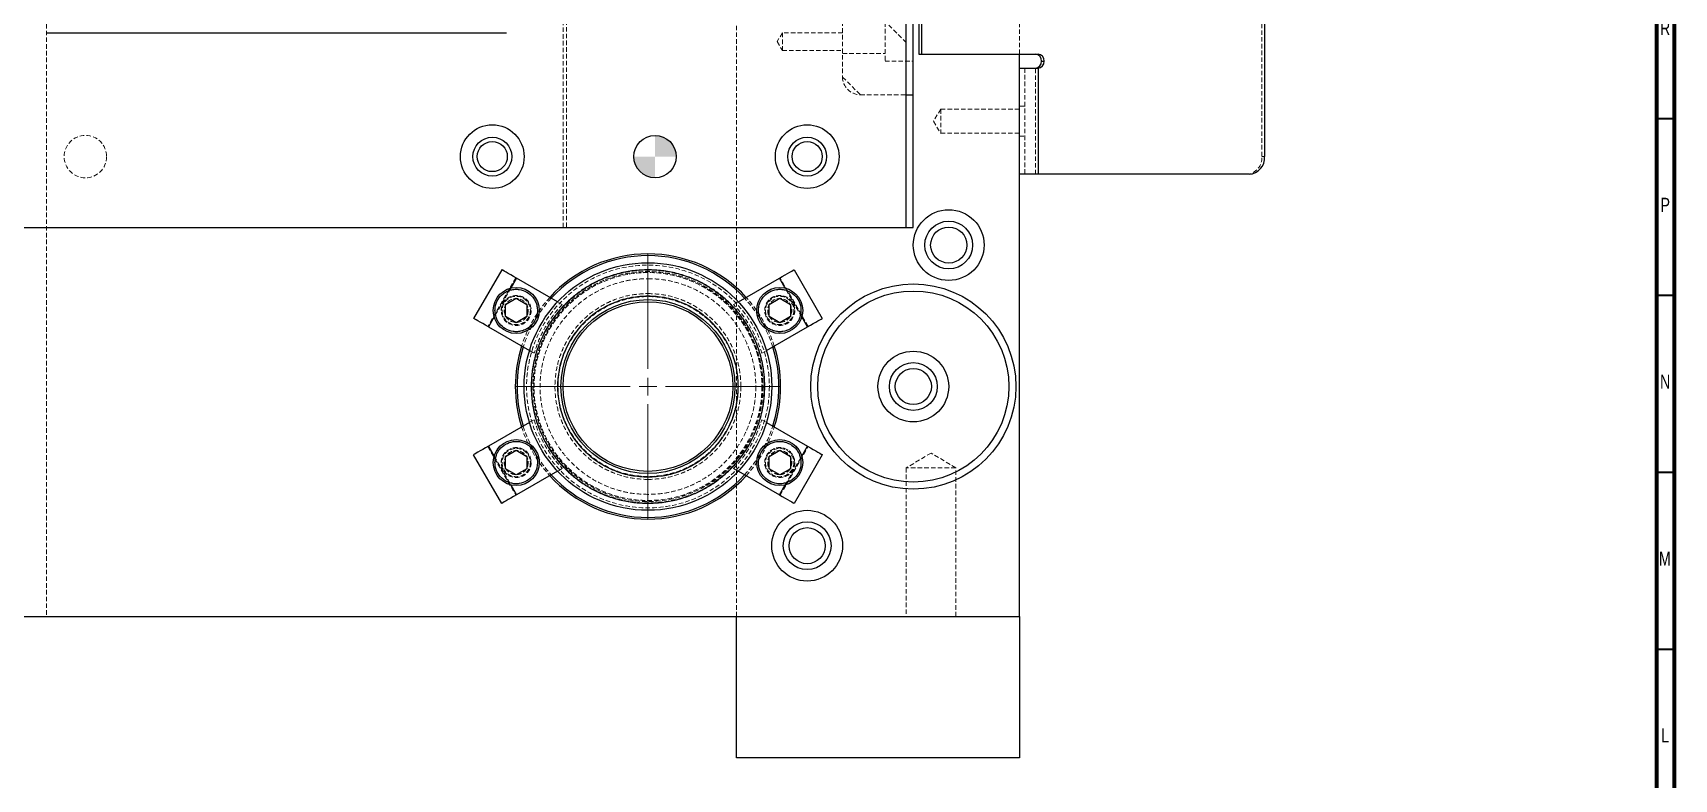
# Model space of a CAD drawing. Header units: millimetres. Extents: x 4 to 907, y 5 to 1495.
# Drawn here: x 431.1 to 895, y 513.2 to 724.2 of the extents above; entities that cross this region are included whole.
import ezdxf

# ---------------------------------------------------------------- set-up
doc = ezdxf.new("R2010")
doc.units = ezdxf.units.MM
doc.linetypes.add('HIDDEN', pattern=[1.905, 1.27, -0.635])
doc.styles.add('SLDTEXTSTYLE0', font='TXT', dxfattribs={"width": 0.75})

# ---------------------------------------------------------------- blocks, each defined once
blk = doc.blocks.new('SW_CENTERMARKSYMBOL_2')
at = {"color": 0, "linetype": 'Continuous', "lineweight": 0}
for p, q in [((0, 5), (0, 37.5)), ((-5, 0), (-37.5, 0)), ((0, 0), (-2.5, 0)), ((0, 0), (0, 2.5)), ((0, 0), (0, -2.5)), ((0, 0), (2.5, 0)), ((5, 0), (37.5, 0)), ((0, -5), (0, -37.5))]:
    blk.add_line(p, q, dxfattribs=at)
blk = doc.blocks.new('SW_DOWELSYMBOL_2')
at = {"linetype": 'Continuous', "lineweight": 0}
h = blk.add_hatch(color=0, dxfattribs=at)
edge = h.paths.add_edge_path(flags=0)
edge.add_arc((0, 0), 6, 0, 90)
edge.add_line((0, 6), (0, 0))
edge.add_line((0, 0), (6, 0))
h = blk.add_hatch(color=0, dxfattribs=at)
edge = h.paths.add_edge_path(flags=0)
edge.add_arc((0, 0), 6, 180, 270)
edge.add_line((0, -6), (0, 0))
edge.add_line((0, 0), (-6, 0))
at = {"color": 0, "linetype": 'Continuous', "lineweight": 0}
blk.add_circle((0, 0), 6, dxfattribs=at)

msp = doc.modelspace()

# ---------------------------------------------------------------- linework, layer by layer
at = {"color": 7, "linetype": 'Continuous', "lineweight": 70}
for p, q in [((895, 1495), (895, 5)), ((890, 1490), (890, 10))]:
    msp.add_line(p, q, dxfattribs=at)
at = {"color": 7, "linetype": 'HIDDEN', "lineweight": 18}
for p, q in [((629.958, 559.21), (629.958, 1089.21)), ((580.958, 669.21), (580.958, 979.21)), ((581.958, 979.21), (581.958, 669.21)), ((778.49, 959.21), (778.49, 689.21)), ((709.958, 718.21), (709.958, 930.21)), ((659.958, 761.71), (659.958, 711.71)), ((434.958, 726.71), (434.958, 559.21)), ((642.958, 724.21), (641.455, 721.71)), ((642.958, 724.21), (642.958, 719.21)), ((659.958, 724.21), (642.958, 724.21)), ((671.958, 727.21), (671.958, 716.21)), ((677.958, 721.46), (672.958, 726.46)), ((641.455, 721.71), (642.958, 719.21)), ((642.958, 719.21), (659.958, 719.21)), ((659.958, 718.41), (671.958, 718.41)), ((671.958, 716.21), (679.958, 716.21)), ((659.958, 711.71), (664.958, 706.71)), ((711.458, 714.21), (711.458, 684.21)), ((714.458, 684.21), (714.458, 714.21)), ((664.958, 706.71), (677.958, 706.71)), ((687.708, 702.61), (685.665, 699.21)), ((687.708, 702.61), (687.708, 695.81)), ((709.958, 702.61), (687.708, 702.61)), ((711.458, 703.46), (709.958, 703.46)), ((685.665, 699.21), (687.708, 695.81)), ((687.708, 695.81), (709.958, 695.81)), ((709.958, 694.96), (711.458, 694.96)), ((779.24, 689.21), (778.49, 689.21)), ((567.623, 654.945), (559.673, 641.175)), ((559.846, 641.075), (567.796, 654.845)), ((642.119, 654.845), (650.069, 641.075)), ((650.242, 641.175), (642.292, 654.945)), ((566.167, 652.022), (561.476, 643.898)), ((648.439, 643.898), (643.749, 652.022)), ((580.749, 647.367), (579.414, 648.138)), ((629.166, 647.367), (630.501, 648.138)), ((571.464, 634.368), (572.799, 633.597)), ((637.116, 633.597), (638.451, 634.368)), ((572.799, 614.824), (571.464, 614.052)), ((637.116, 614.824), (638.451, 614.052)), ((559.673, 607.245), (567.623, 593.475)), ((567.796, 593.575), (559.846, 607.345)), ((561.476, 604.522), (566.167, 596.398)), ((650.069, 607.345), (642.119, 593.575)), ((642.292, 593.475), (650.242, 607.245)), ((643.749, 596.398), (648.439, 604.522)), ((684.958, 605.416), (677.958, 601.21)), ((691.958, 601.21), (684.958, 605.416)), ((580.749, 601.054), (579.414, 600.283)), ((629.166, 601.054), (630.501, 600.283)), ((691.958, 601.21), (677.958, 601.21)), ((677.958, 601.21), (677.958, 559.21)), ((691.958, 559.21), (691.958, 601.21))]:
    msp.add_line(p, q, dxfattribs=at)
at = {"color": 7, "linetype": 'Continuous', "lineweight": 25}
for p, q in [((677.958, 669.21), (677.958, 979.21)), ((434.958, 724.21), (564.958, 724.21)), ((679.958, 706.71), (679.958, 726.71)), ((681.549, 726.71), (681.549, 718.21)), ((682.299, 726.71), (682.299, 718.21)), ((779.24, 726.71), (779.24, 689.21)), ((681.549, 718.21), (682.299, 718.21)), ((682.299, 718.21), (715.208, 718.21)), ((709.958, 559.21), (709.958, 718.21)), ((716.19, 716.21), (716.94, 716.21)), ((709.958, 714.21), (715.208, 714.21)), ((715.208, 714.21), (715.208, 684.21)), ((677.958, 706.71), (679.958, 706.71)), ((679.958, 669.21), (679.958, 706.71)), ((715.208, 684.21), (709.958, 684.21)), ((774.909, 684.21), (715.208, 684.21)), ((149.958, 669.21), (677.958, 669.21)), ((677.958, 669.21), (679.958, 669.21)), ((563.639, 657.245), (555.689, 643.475)), ((579.414, 648.138), (567.796, 654.845)), ((630.501, 648.138), (642.119, 654.845)), ((646.276, 657.245), (654.226, 643.475)), ((564.718, 647.442), (567.718, 649.174)), ((564.718, 643.978), (564.718, 647.442)), ((567.718, 649.174), (570.718, 647.442)), ((570.718, 647.442), (570.718, 643.978)), ((639.197, 647.442), (642.197, 649.174)), ((639.197, 643.978), (639.197, 647.442)), ((642.197, 649.174), (645.197, 647.442)), ((645.197, 647.442), (645.197, 643.978)), ((559.846, 641.075), (571.464, 634.368)), ((567.718, 642.246), (564.718, 643.978)), ((570.718, 643.978), (567.718, 642.246)), ((638.451, 634.368), (650.069, 641.075)), ((642.197, 642.246), (639.197, 643.978)), ((645.197, 643.978), (642.197, 642.246)), ((571.464, 614.052), (559.846, 607.345)), ((638.451, 614.052), (650.069, 607.345)), ((563.639, 591.175), (555.689, 604.945)), ((564.718, 604.442), (567.718, 606.174)), ((564.718, 600.978), (564.718, 604.442)), ((567.718, 606.174), (570.718, 604.442)), ((570.718, 604.442), (570.718, 600.978)), ((639.197, 604.442), (642.197, 606.174)), ((639.197, 600.978), (639.197, 604.442)), ((642.197, 606.174), (645.197, 604.442)), ((645.197, 604.442), (645.197, 600.978)), ((654.226, 604.945), (646.276, 591.175)), ((567.718, 599.246), (564.718, 600.978)), ((570.718, 600.978), (567.718, 599.246)), ((579.414, 600.283), (567.796, 593.575)), ((630.501, 600.283), (642.119, 593.575)), ((642.197, 599.246), (639.197, 600.978)), ((645.197, 600.978), (642.197, 599.246)), ((149.958, 559.21), (709.958, 559.21)), ((629.958, 519.21), (629.958, 559.21)), ((709.958, 559.21), (709.958, 519.21)), ((709.958, 519.21), (629.958, 519.21))]:
    msp.add_line(p, q, dxfattribs=at)
at = {"color": 7, "linetype": 'Continuous', "lineweight": 35}
for p, q in [((890, 700), (895, 700)), ((890, 650), (895, 650)), ((890, 600), (895, 600)), ((890, 550), (895, 550))]:
    msp.add_line(p, q, dxfattribs=at)
at = {"color": 8, "linetype": 'Continuous', "lineweight": 25}
for p, q in [((567.796, 654.845), (566.167, 652.022)), ((643.749, 652.022), (642.119, 654.845)), ((561.476, 643.898), (559.846, 641.075)), ((650.069, 641.075), (648.439, 643.898)), ((559.846, 607.345), (561.476, 604.522)), ((648.439, 604.522), (650.069, 607.345)), ((566.167, 596.398), (567.796, 593.575)), ((642.119, 593.575), (643.749, 596.398))]:
    msp.add_line(p, q, dxfattribs=at)
at = {"color": 7, "linetype": 'Continuous', "lineweight": 25, "flags": 128}
for points in [[(567.796, 654.845), (566.985, 655.313), (566.206, 655.764), (565.487, 656.178), (564.857, 656.542), (564.34, 656.841), (563.956, 657.062), (563.719, 657.199), (563.639, 657.245)], [(642.119, 654.845), (642.93, 655.313), (643.71, 655.764), (644.428, 656.178), (645.058, 656.542), (645.575, 656.841), (645.959, 657.062), (646.196, 657.199), (646.276, 657.245)], [(559.846, 641.075), (559.035, 641.543), (558.256, 641.994), (557.537, 642.409), (556.907, 642.772), (556.39, 643.071), (556.006, 643.293), (555.769, 643.429), (555.689, 643.475)], [(650.069, 641.075), (650.88, 641.543), (651.66, 641.994), (652.378, 642.409), (653.008, 642.772), (653.525, 643.071), (653.909, 643.293), (654.146, 643.429), (654.226, 643.475)], [(559.846, 607.345), (559.035, 606.877), (558.256, 606.427), (557.537, 606.012), (556.907, 605.648), (556.39, 605.35), (556.006, 605.128), (555.769, 604.991), (555.689, 604.945)], [(650.069, 607.345), (650.88, 606.877), (651.66, 606.427), (652.378, 606.012), (653.008, 605.648), (653.525, 605.35), (653.909, 605.128), (654.146, 604.991), (654.226, 604.945)], [(567.796, 593.575), (566.985, 593.107), (566.206, 592.657), (565.487, 592.242), (564.857, 591.878), (564.34, 591.58), (563.956, 591.358), (563.719, 591.221), (563.639, 591.175)], [(642.119, 593.575), (642.93, 593.107), (643.71, 592.657), (644.428, 592.242), (645.058, 591.878), (645.575, 591.58), (645.959, 591.358), (646.196, 591.221), (646.276, 591.175)]]:
    msp.add_lwpolyline(points, dxfattribs=at)
at = {"color": 7, "linetype": 'Continuous', "lineweight": 25}
for centre, radius in [((560.958, 689.21), 9), ((649.958, 689.21), 9), ((560.958, 689.21), 5.5), ((560.958, 689.21), 4.25), ((606.958, 689.21), 6), ((649.958, 689.21), 5.5), ((649.958, 689.21), 4.25), ((689.958, 664.21), 10), ((689.958, 664.21), 6.75), ((689.958, 664.21), 5.1), ((604.958, 624.21), 35), ((567.718, 645.71), 6.5), ((642.197, 645.71), 6.5), ((679.958, 624.21), 29), ((679.958, 624.21), 27), ((604.958, 624.21), 24.587), ((604.958, 624.21), 23.982), ((679.958, 624.21), 10), ((679.958, 624.21), 6.75), ((679.958, 624.21), 5.1), ((567.718, 602.71), 6.5), ((642.197, 602.71), 6.5), ((649.958, 579.21), 10), ((649.958, 579.21), 6.75), ((649.958, 579.21), 5.1)]:
    msp.add_circle(centre, radius, dxfattribs=at)
at = {"color": 7, "linetype": 'HIDDEN', "lineweight": 18}
for centre, radius in [((445.958, 689.21), 6), ((604.958, 624.21), 34.312), ((604.958, 624.21), 33), ((604.958, 624.21), 32.896), ((604.958, 624.21), 32.512), ((604.958, 624.21), 32.5), ((604.958, 624.21), 32.494), ((604.958, 624.21), 32.232), ((604.958, 624.21), 32.212), ((567.718, 645.71), 4.25), ((567.718, 645.71), 4.2), ((567.718, 645.71), 4), ((604.958, 624.21), 25.425), ((642.197, 645.71), 4.25), ((642.197, 645.71), 4.2), ((642.197, 645.71), 4), ((567.718, 645.71), 3.4), ((567.718, 645.71), 3.375), ((642.197, 645.71), 3.4), ((642.197, 645.71), 3.375), ((567.718, 602.71), 4.25), ((567.718, 602.71), 4.2), ((567.718, 602.71), 4), ((567.718, 602.71), 3.4), ((567.718, 602.71), 3.375), ((642.197, 602.71), 4.25), ((642.197, 602.71), 4.2), ((642.197, 602.71), 4), ((642.197, 602.71), 3.4), ((642.197, 602.71), 3.375)]:
    msp.add_circle(centre, radius, dxfattribs=at)
at = {"color": 7, "linetype": 'Continuous', "lineweight": 25}
for centre, radius, start, end in [((714.313, 716.335), 1.881, 356.1888, 85.59789), ((714.313, 716.085), 1.881, 274.40232, 3.81078), ((715.063, 716.335), 1.881, 356.18834, 85.59836), ((715.063, 716.085), 1.881, 274.40185, 3.81124), ((774.549, 688.898), 4.701, 274.40205, 3.81109), ((604.958, 624.21), 37.5, 42.23958, 137.76042), ((604.958, 624.21), 37, 90, 137.5924), ((604.958, 624.21), 37, 42.4076, 90), ((604.958, 624.21), 37.5, 162.23958, 197.76042), ((604.958, 624.21), 37.5, 0, 17.76042), ((604.958, 624.21), 37, 162.4076, 197.5924), ((604.958, 624.21), 37, 342.4076, 17.5924), ((604.958, 624.21), 37.5, 342.23958, 0), ((604.958, 624.21), 37.5, 222.23958, 317.76042), ((604.958, 624.21), 37, 222.4076, 317.5924)]:
    msp.add_arc(centre, radius, start, end, dxfattribs=at)
at = {"color": 7, "linetype": 'HIDDEN', "lineweight": 18}
for centre, radius, start, end in [((664.958, 711.71), 5, 180, 270), ((773.799, 688.898), 4.701, 274.40205, 3.81109), ((604.958, 624.21), 37.5, 137.76042, 162.23958), ((604.958, 624.21), 37, 137.5924, 162.4076), ((604.958, 624.21), 33.5, 136.27197, 163.72803), ((604.958, 624.21), 33.5, 16.27197, 43.72803), ((604.958, 624.21), 37, 17.5924, 42.4076), ((604.958, 624.21), 37.5, 17.76042, 42.23958), ((604.958, 624.21), 37.5, 197.76042, 222.23958), ((604.958, 624.21), 37, 197.5924, 222.4076), ((604.958, 624.21), 33.5, 196.27197, 223.72803), ((604.958, 624.21), 33.5, 316.27197, 343.72803), ((604.958, 624.21), 37, 317.5924, 342.4076), ((604.958, 624.21), 37.5, 317.76042, 342.23958)]:
    msp.add_arc(centre, radius, start, end, dxfattribs=at)
at = {"color": 7, "linetype": 'Continuous', "lineweight": 25}
for points, knots in [([(604.958, 657.21), (603.616, 657.163), (600.892, 657.067), (596.808, 656.274), (593.072, 655.075), (589.751, 653.562), (586.849, 651.866), (584.113, 649.87), (581.582, 647.586), (579.297, 645.055), (577.302, 642.319), (575.606, 639.416), (574.094, 636.096), (572.887, 632.36), (572.124, 628.276), (571.876, 624.21), (572.124, 620.144), (572.887, 616.06), (574.094, 612.325), (575.605, 609.004), (577.302, 606.101), (579.297, 603.366), (581.582, 600.835), (584.113, 598.55), (586.848, 596.555), (589.751, 594.859), (593.072, 593.345), (596.807, 592.146), (600.891, 591.354), (603.616, 591.257), (604.958, 591.21)], [0, 0, 0, 0, 0.03881371, 0.07883112, 0.11997565, 0.15213697, 0.18430344, 0.21714905, 0.24999996, 0.28284568, 0.31569653, 0.34785796, 0.38002431, 0.42116429, 0.46118287, 0.50000003, 0.53881258, 0.57883115, 0.61997575, 0.65213709, 0.68430341, 0.71714921, 0.74999998, 0.78284569, 0.81569659, 0.84785791, 0.88002436, 0.92116439, 0.96118399, 1, 1, 1, 1]), ([(637.958, 624.21), (637.91, 625.552), (637.814, 628.276), (637.022, 632.36), (635.823, 636.095), (634.309, 639.416), (632.613, 642.319), (630.618, 645.055), (628.333, 647.586), (625.802, 649.87), (623.067, 651.866), (620.164, 653.562), (616.843, 655.075), (613.108, 656.274), (609.024, 657.067), (606.299, 657.163), (604.958, 657.21)], [0, 0, 0, 0, 0.0776274, 0.1576625, 0.2399514, 0.304274, 0.368607, 0.4342983, 0.5000002, 0.5656914, 0.631393, 0.6957159, 0.7600485, 0.8423285, 0.922368, 1, 1, 1, 1]), ([(564.718, 640.514), (564.105, 640.961), (563.161, 641.648), (562.325, 642.995), (561.881, 644.145), (561.687, 645.367), (561.757, 646.94), (562.397, 648.783), (563.673, 650.258), (564.999, 651.105), (566.155, 651.548), (567.373, 651.739), (568.958, 651.688), (570.025, 651.214), (570.718, 650.906)], [0, 0, 0, 0, 0.1197286, 0.1841805, 0.2500003, 0.3158197, 0.3802712, 0.4999996, 0.619728, 0.6841804, 0.7499998, 0.8158196, 0.8802716, 1, 1, 1, 1]), ([(570.718, 650.906), (571.332, 650.46), (572.276, 649.772), (573.112, 648.426), (573.557, 647.275), (573.747, 646.055), (573.696, 644.471), (573.223, 643.404), (572.915, 642.71)], [0, 0, 0, 0, 0.2394571, 0.3683605, 0.5000002, 0.6316389, 0.7605434, 1, 1, 1, 1]), ([(604.958, 649.763), (603.399, 649.681), (600.189, 649.511), (596.254, 648.332), (593.183, 646.939), (590.178, 645.182), (586.759, 642.408), (583.441, 638.321), (581.068, 633.742), (579.699, 628.979), (579.261, 624.21), (579.698, 619.442), (580.831, 615.507), (582.229, 612.435), (583.985, 609.43), (586.76, 606.013), (590.846, 602.69), (595.426, 600.332), (600.189, 598.911), (603.399, 598.74), (604.958, 598.657)], [0, 0, 0, 0, 0.05824834, 0.1199858, 0.15218244, 0.18437257, 0.25004132, 0.31570999, 0.38001423, 0.44175151, 0.50000004, 0.55824838, 0.61998584, 0.65218248, 0.68437248, 0.7500413, 0.81571005, 0.88001417, 0.94175168, 1, 1, 1, 1]), ([(630.511, 624.21), (630.428, 625.769), (630.258, 628.979), (629.079, 632.913), (627.687, 635.985), (625.93, 638.99), (623.155, 642.407), (619.069, 645.73), (614.489, 648.088), (609.726, 649.51), (606.516, 649.68), (604.958, 649.763)], [0, 0, 0, 0, 0.116497, 0.2399717, 0.3043648, 0.3687452, 0.5000825, 0.6314199, 0.7600284, 0.8835033, 1, 1, 1, 1]), ([(637, 642.71), (636.692, 643.404), (636.219, 644.471), (636.168, 646.055), (636.358, 647.275), (636.803, 648.426), (637.639, 649.772), (638.583, 650.46), (639.197, 650.906)], [0, 0, 0, 0, 0.23945617, 0.36836077, 0.49999943, 0.63163887, 0.76054302, 1, 1, 1, 1]), ([(639.197, 650.906), (639.89, 651.214), (640.957, 651.688), (642.542, 651.739), (643.76, 651.548), (644.916, 651.105), (646.242, 650.258), (647.518, 648.783), (648.158, 646.94), (648.228, 645.367), (648.034, 644.145), (647.59, 642.995), (646.754, 641.648), (645.81, 640.961), (645.197, 640.514)], [0, 0, 0, 0, 0.1197285, 0.1841801, 0.2500003, 0.3158193, 0.3802722, 0.5000003, 0.6197288, 0.6841804, 0.7499998, 0.8158196, 0.8802713, 1, 1, 1, 1]), ([(572.915, 642.71), (572.468, 642.097), (571.78, 641.153), (570.434, 640.317), (569.283, 639.872), (568.063, 639.682), (566.479, 639.732), (565.412, 640.206), (564.718, 640.514)], [0, 0, 0, 0, 0.2394573, 0.3683607, 0.5000003, 0.6316391, 0.760543, 1, 1, 1, 1]), ([(645.197, 640.514), (644.503, 640.206), (643.436, 639.732), (641.852, 639.682), (640.632, 639.872), (639.481, 640.317), (638.135, 641.153), (637.447, 642.097), (637, 642.71)], [0, 0, 0, 0, 0.2394568, 0.3683614, 0.5000001, 0.6316396, 0.7605429, 1, 1, 1, 1]), ([(604.958, 591.21), (606.299, 591.257), (609.023, 591.354), (613.107, 592.146), (616.843, 593.345), (620.164, 594.858), (623.066, 596.554), (625.802, 598.55), (628.333, 600.834), (630.618, 603.366), (632.613, 606.101), (634.309, 609.004), (635.822, 612.325), (637.022, 616.06), (637.814, 620.144), (637.91, 622.869), (637.958, 624.21)], [0, 0, 0, 0, 0.0776274, 0.1576622, 0.2399514, 0.3042741, 0.3686069, 0.4342983, 0.4999999, 0.5656913, 0.6313932, 0.6957159, 0.7600485, 0.8423288, 0.922368, 1, 1, 1, 1]), ([(604.958, 598.657), (606.516, 598.74), (609.726, 598.909), (613.661, 600.089), (616.732, 601.481), (619.737, 603.238), (623.155, 606.013), (626.478, 610.099), (628.835, 614.679), (630.257, 619.441), (630.428, 622.652), (630.511, 624.21)], [0, 0, 0, 0, 0.1164967, 0.2399717, 0.304365, 0.3687452, 0.5000826, 0.6314202, 0.7600283, 0.8835033, 1, 1, 1, 1]), ([(570.718, 597.514), (570.025, 597.206), (568.958, 596.732), (567.373, 596.682), (566.155, 596.872), (564.999, 597.315), (563.673, 598.162), (562.397, 599.638), (561.757, 601.481), (561.687, 603.053), (561.881, 604.275), (562.325, 605.426), (563.161, 606.772), (564.105, 607.46), (564.718, 607.906)], [0, 0, 0, 0, 0.1197284, 0.1841803, 0.2500001, 0.3158194, 0.3802715, 0.4999997, 0.6197281, 0.6841804, 0.7499998, 0.8158196, 0.8802715, 1, 1, 1, 1]), ([(564.718, 607.906), (565.412, 608.214), (566.479, 608.688), (568.063, 608.739), (569.283, 608.549), (570.434, 608.103), (571.78, 607.268), (572.468, 606.324), (572.915, 605.71)], [0, 0, 0, 0, 0.2394565, 0.3683604, 0.499999, 0.6316392, 0.7605427, 1, 1, 1, 1]), ([(637, 605.71), (637.447, 606.324), (638.135, 607.268), (639.481, 608.103), (640.632, 608.549), (641.852, 608.739), (643.436, 608.688), (644.503, 608.214), (645.197, 607.906)], [0, 0, 0, 0, 0.2394571, 0.3683605, 0.5000006, 0.6316391, 0.7605437, 1, 1, 1, 1]), ([(645.197, 607.906), (645.81, 607.46), (646.754, 606.772), (647.59, 605.426), (648.034, 604.275), (648.228, 603.053), (648.158, 601.481), (647.518, 599.638), (646.242, 598.162), (644.916, 597.315), (643.76, 596.872), (642.542, 596.682), (640.957, 596.732), (639.89, 597.206), (639.197, 597.514)], [0, 0, 0, 0, 0.1197286, 0.1841803, 0.2500001, 0.3158195, 0.3802718, 0.5000003, 0.6197284, 0.6841808, 0.7499998, 0.81582, 0.8802715, 1, 1, 1, 1]), ([(572.915, 605.71), (573.223, 605.016), (573.696, 603.949), (573.747, 602.365), (573.557, 601.146), (573.112, 599.995), (572.276, 598.648), (571.332, 597.961), (570.718, 597.514)], [0, 0, 0, 0, 0.2394568, 0.36836, 0.5000003, 0.6316388, 0.7605436, 1, 1, 1, 1]), ([(639.197, 597.514), (638.583, 597.961), (637.639, 598.648), (636.803, 599.995), (636.358, 601.146), (636.168, 602.365), (636.219, 603.949), (636.692, 605.016), (637, 605.71)], [0, 0, 0, 0, 0.2394562, 0.3683619, 0.5, 0.6316404, 0.7605435, 1, 1, 1, 1])]:
    msp.add_open_spline(points, degree=3, knots=knots, dxfattribs=at)
at = {"color": 7, "linetype": 'HIDDEN', "lineweight": 18}
for points, knots in [([(604.958, 593.716), (603.718, 593.76), (601.2, 593.849), (597.427, 594.581), (593.975, 595.689), (590.906, 597.088), (587.32, 599.181), (584.057, 601.833), (581.246, 604.948), (579.402, 607.476), (577.835, 610.159), (576.438, 613.227), (575.322, 616.679), (574.617, 620.453), (574.388, 624.21), (574.617, 627.967), (575.322, 631.741), (576.437, 635.193), (577.835, 638.262), (579.929, 641.847), (582.58, 645.111), (585.696, 647.921), (588.224, 649.766), (590.906, 651.333), (593.975, 652.731), (597.426, 653.839), (601.2, 654.572), (603.718, 654.66), (604.958, 654.704)], [0, 0, 0, 0, 0.0388205, 0.0788448, 0.1199968, 0.1521635, 0.1843358, 0.249956, 0.2828072, 0.3156642, 0.3478309, 0.3800032, 0.4211502, 0.4611759, 0.4999999, 0.5388192, 0.5788448, 0.6199968, 0.6521635, 0.6843358, 0.7499561, 0.7828073, 0.8156642, 0.8478309, 0.8800032, 0.9211503, 0.961177, 1, 1, 1, 1]), ([(604.958, 654.704), (606.197, 654.66), (608.715, 654.572), (612.488, 653.84), (615.94, 652.731), (619.009, 651.333), (622.595, 649.239), (625.858, 646.588), (628.669, 643.472), (630.513, 640.944), (632.08, 638.262), (633.479, 635.193), (634.587, 631.741), (635.319, 627.967), (635.408, 625.45), (635.452, 624.21)], [0, 0, 0, 0, 0.07764095, 0.15768969, 0.23999367, 0.30432715, 0.36867164, 0.49991208, 0.56561461, 0.6313283, 0.69566194, 0.76000627, 0.8423006, 0.92235408, 1, 1, 1, 1]), ([(604.958, 597.919), (603.354, 598.004), (600.051, 598.179), (596.003, 599.392), (592.843, 600.824), (589.751, 602.632), (586.234, 605.486), (583.379, 609.003), (581.573, 612.095), (580.133, 615.256), (578.969, 619.304), (578.519, 624.21), (578.969, 629.116), (580.134, 633.165), (581.573, 636.325), (583.379, 639.417), (586.234, 642.934), (589.751, 645.788), (592.843, 647.596), (596.003, 649.029), (600.051, 650.242), (603.354, 650.417), (604.958, 650.502)], [0, 0, 0, 0, 0.0582388, 0.119966, 0.1521572, 0.1843421, 0.25, 0.3156579, 0.3478491, 0.3800339, 0.4417612, 0.4999999, 0.5582387, 0.619966, 0.6521573, 0.6843422, 0.75, 0.8156579, 0.8478491, 0.880034, 0.9417612, 1, 1, 1, 1]), ([(604.958, 650.502), (606.561, 650.417), (609.864, 650.242), (613.912, 649.028), (617.072, 647.596), (620.164, 645.788), (623.681, 642.934), (626.536, 639.417), (628.343, 636.325), (629.776, 633.165), (630.989, 629.116), (631.164, 625.814), (631.249, 624.21)], [0, 0, 0, 0, 0.1164775, 0.239932, 0.3043147, 0.3686842, 0.4999998, 0.6313156, 0.6956983, 0.7600681, 0.8835225, 1, 1, 1, 1]), ([(635.452, 624.21), (635.408, 622.971), (635.319, 620.453), (634.587, 616.679), (633.479, 613.228), (632.08, 610.159), (629.986, 606.573), (627.335, 603.31), (624.219, 600.499), (621.691, 598.655), (619.009, 597.088), (615.94, 595.689), (612.489, 594.581), (608.715, 593.849), (606.197, 593.76), (604.958, 593.716)], [0, 0, 0, 0, 0.077641, 0.1576897, 0.2399934, 0.3043269, 0.3686714, 0.4999121, 0.5656147, 0.6313282, 0.6956618, 0.7600063, 0.8423006, 0.9223541, 1, 1, 1, 1]), ([(631.249, 624.21), (631.164, 622.607), (630.989, 619.304), (629.776, 615.256), (628.343, 612.095), (626.536, 609.003), (623.681, 605.486), (620.164, 602.632), (617.072, 600.824), (613.912, 599.392), (609.864, 598.179), (606.561, 598.004), (604.958, 597.919)], [0, 0, 0, 0, 0.1164776, 0.239932, 0.3043144, 0.3686842, 0.5, 0.6313159, 0.6956982, 0.7600679, 0.8835224, 1, 1, 1, 1])]:
    msp.add_open_spline(points, degree=3, knots=knots, dxfattribs=at)

# ---------------------------------------------------------------- block references
at = {"color": 7, "linetype": 'Continuous', "lineweight": 0}
for name, p in [('SW_DOWELSYMBOL_2', (606.958, 689.21)), ('SW_CENTERMARKSYMBOL_2', (604.958, 624.21))]:
    msp.add_blockref(name, p, dxfattribs=at)

# ---------------------------------------------------------------- texts
at = {"color": 7, "linetype": 'Continuous', "lineweight": 0, "char_height": 3.969, "attachment_point": 2, "style": 'SLDTEXTSTYLE0'}
for s, insert in [('R', (892.444, 727.56)), ('P', (892.485, 677.56)), ('N', (892.464, 627.56)), ('M', (892.362, 577.56)), ('L', (892.455, 527.56))]:
    msp.add_mtext(s, dxfattribs=dict(at, insert=insert))

doc.saveas('drawing.dxf')
